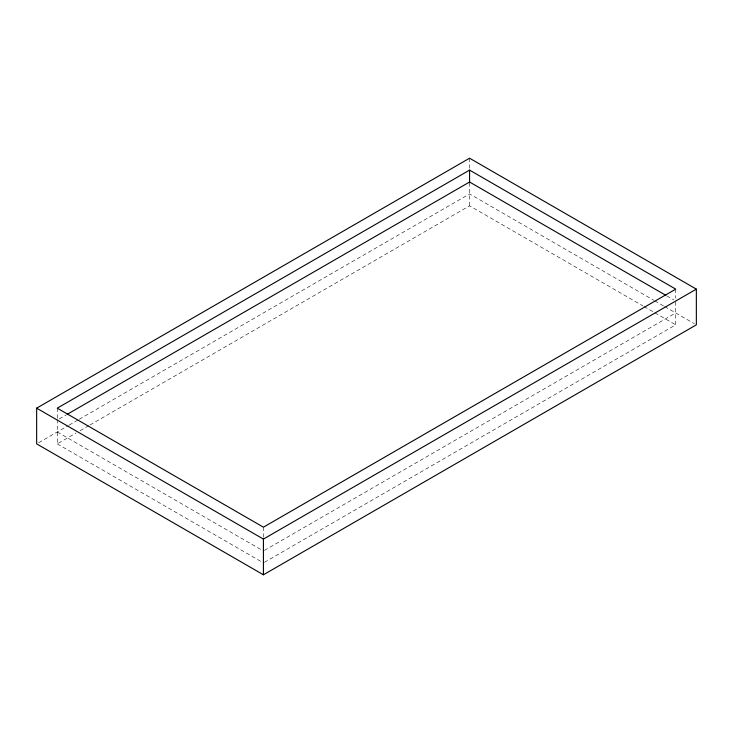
<?xml version="1.0" encoding="UTF-8"?>
<svg xmlns="http://www.w3.org/2000/svg" width="733" height="733" viewBox="0 0 733 733"><rect width="100%" height="100%" fill="white"/><g stroke="black" fill="none" stroke-linecap="round" stroke-linejoin="round"><path stroke-width="0.55" stroke-dasharray="3.67 2.75" d="M59.245 418.919L66.19 414.915M38.629 442.723L68.352 425.561M69.159 425.094L78.257 419.844M79.246 419.267L469.578 193.915L653.772 300.255M57.266 419.496L57.266 443.868L76.095 432.992M80.062 430.702L88.986 425.552M89.976 424.984L469.578 205.817L643.024 305.954M264.411 550.41L675.734 312.936M264.411 562.312L675.734 324.838L675.734 301.034M666.81 295.885L673.755 299.889M654.761 300.832L663.841 306.073M664.657 306.55L694.371 323.702M644.014 306.531L653.928 312.249M654.917 312.826L675.734 324.838M57.266 431.966L263.422 550.987M57.266 443.868L263.422 562.889M675.734 289.132L675.734 298.203M469.578 158.209L469.578 168.251M469.578 182.755L469.578 205.817M263.422 527.183L263.422 537.381M57.266 408.162L57.266 418.36"/><path stroke-width="1.1" d="M36.65 408.162L469.578 158.209L696.35 289.132L696.35 324.838L263.422 574.791L36.65 443.868L36.65 408.162L263.422 539.085L696.35 289.132M469.578 170.111L57.266 408.162L263.422 527.183L675.734 289.132L469.578 170.111L469.578 182.581M67.179 414.337L469.578 182.013L665.821 295.317M263.422 539.085L263.422 574.791"/></g></svg>
